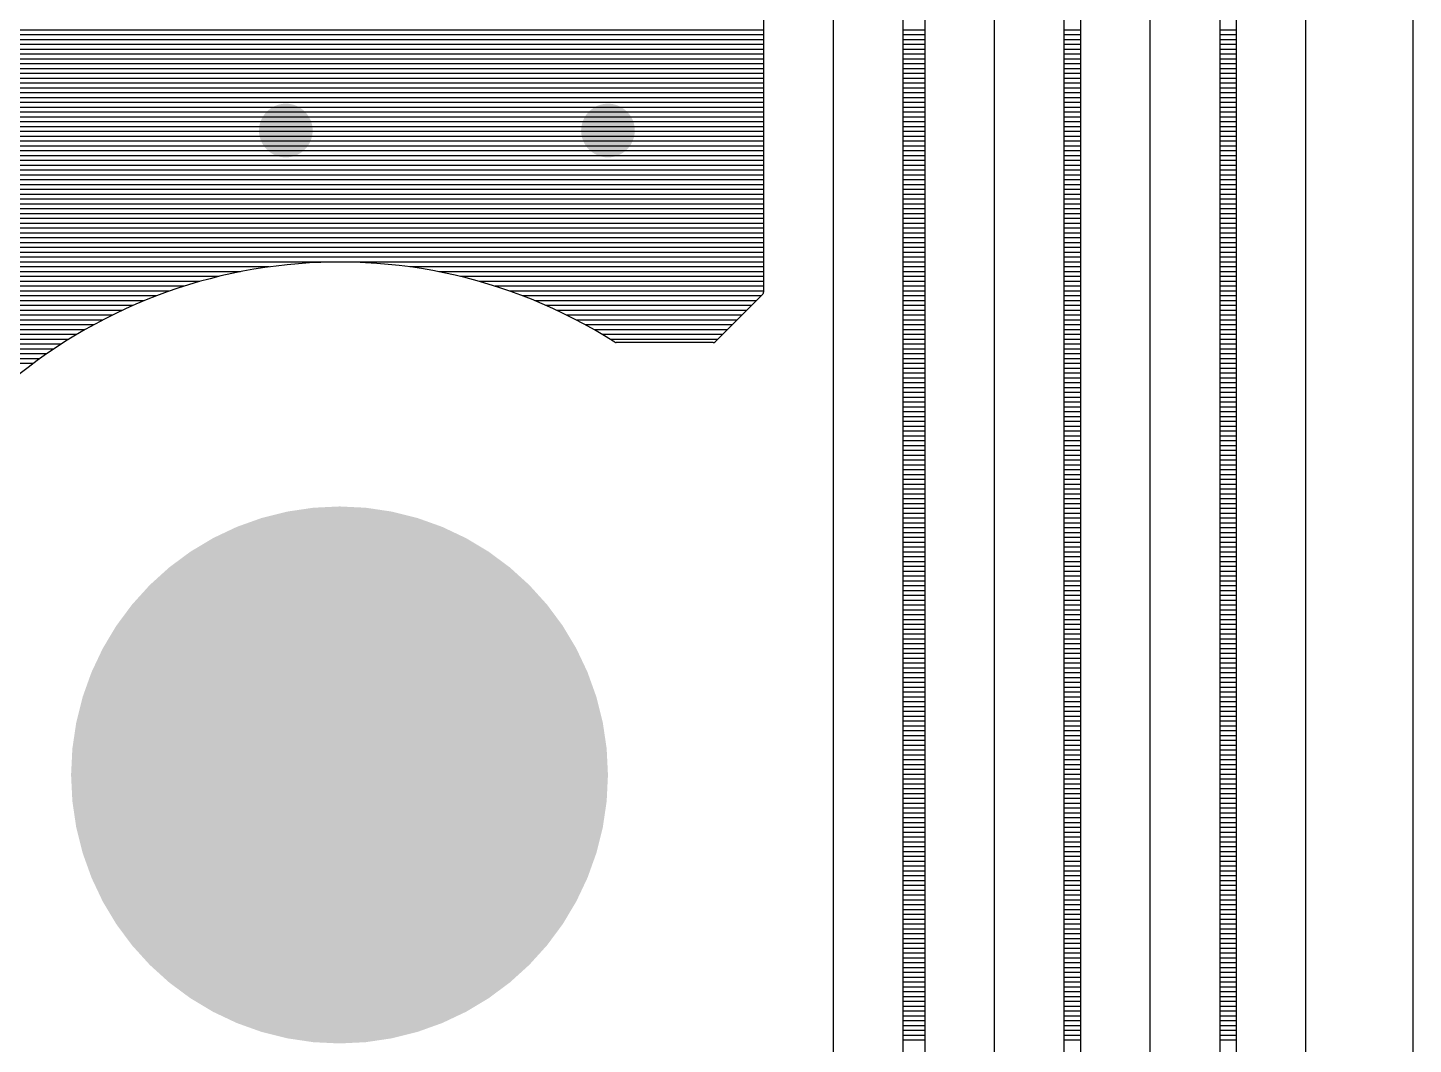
# Model space of a CAD drawing. Extents: x 295 to 953, y 10 to 290.
# Drawn here: x 730.52 to 776.98, y 154.77 to 188.85 of the extents above; entities that cross this region are included whole.
import ezdxf

# ---------------------------------------------------------------- set-up
doc = ezdxf.new("R2010")
doc.units = 0
doc.header["$LTSCALE"] = 5
doc.header["$MEASUREMENT"] = 0
doc.layers.get('0').update_dxf_attribs({"linetype": 'CONTINUOUS', "lineweight": 25})
doc.layers.add('BOTTOM_PHO', color=2, linetype='CONTINUOUS')

msp = doc.modelspace()

# ---------------------------------------------------------------- linework, layer by layer
for points, const_width in [([(739.628, 185.4, -1), (738.728, 185.4, -1)], 0.9), ([(750.428, 185.4, -1), (749.528, 185.4, -1)], 0.9), ([(745.478, 163.8, -1), (736.478, 163.8, -1)], 9)]:
    msp.add_lwpolyline(points, format="xyb", close=True, dxfattribs=dict(const_width=const_width))
at = {"layer": 'BOTTOM_PHO', "color": 7}
for p, q in [((776.978, 81), (776.978, 261)), ((771.038, 241.2), (771.038, 104.4)), ((773.378, 104.4), (773.378, 241.2)), ((768.158, 110.7), (768.158, 228.6)), ((770.498, 110.7), (770.498, 228.6)), ((765.818, 228.526), (765.818, 110.7)), ((760.598, 215.46), (760.598, 116.64)), ((762.938, 116.64), (762.938, 215.46)), ((765.278, 116.64), (765.278, 215.46)), ((755.198, 203.4), (755.198, 179.985)), ((757.538, 124.38), (757.538, 203.4)), ((759.878, 124.38), (759.878, 203.4)), ((755.198, 188.765), (664.425, 188.765)), ((755.198, 188.603), (664.425, 188.603)), ((760.598, 188.765), (759.878, 188.765)), ((760.598, 188.603), (759.878, 188.603)), ((765.818, 188.765), (765.278, 188.765)), ((765.818, 188.603), (765.278, 188.603)), ((771.038, 188.765), (770.498, 188.765)), ((771.038, 188.603), (770.498, 188.603)), ((755.198, 188.441), (664.425, 188.441)), ((755.198, 188.279), (664.425, 188.279)), ((760.598, 188.441), (759.878, 188.441)), ((760.598, 188.279), (759.878, 188.279)), ((765.818, 188.441), (765.278, 188.441)), ((765.818, 188.279), (765.278, 188.279)), ((771.038, 188.441), (770.498, 188.441)), ((771.038, 188.279), (770.498, 188.279)), ((755.198, 188.117), (664.425, 188.117)), ((755.198, 187.955), (664.425, 187.955)), ((755.198, 187.793), (664.425, 187.793)), ((760.598, 188.117), (759.878, 188.117)), ((760.598, 187.955), (759.878, 187.955)), ((760.598, 187.793), (759.878, 187.793)), ((765.818, 188.117), (765.278, 188.117)), ((765.818, 187.955), (765.278, 187.955)), ((765.818, 187.793), (765.278, 187.793)), ((771.038, 188.117), (770.498, 188.117)), ((771.038, 187.955), (770.498, 187.955)), ((771.038, 187.793), (770.498, 187.793)), ((755.198, 187.631), (664.425, 187.631)), ((755.198, 187.469), (664.425, 187.469)), ((755.198, 187.307), (664.425, 187.307)), ((760.598, 187.631), (759.878, 187.631)), ((760.598, 187.469), (759.878, 187.469)), ((760.598, 187.307), (759.878, 187.307)), ((765.818, 187.631), (765.278, 187.631)), ((765.818, 187.469), (765.278, 187.469)), ((765.818, 187.307), (765.278, 187.307)), ((771.038, 187.631), (770.498, 187.631)), ((771.038, 187.469), (770.498, 187.469)), ((771.038, 187.307), (770.498, 187.307)), ((755.198, 187.145), (664.425, 187.145)), ((755.198, 186.983), (664.425, 186.983)), ((755.198, 186.821), (664.425, 186.821)), ((760.598, 187.145), (759.878, 187.145)), ((760.598, 186.983), (759.878, 186.983)), ((760.598, 186.821), (759.878, 186.821)), ((765.818, 187.145), (765.278, 187.145)), ((765.818, 186.983), (765.278, 186.983)), ((765.818, 186.821), (765.278, 186.821)), ((771.038, 187.145), (770.498, 187.145)), ((771.038, 186.983), (770.498, 186.983)), ((771.038, 186.821), (770.498, 186.821)), ((755.198, 186.659), (664.425, 186.659)), ((755.198, 186.497), (664.425, 186.497)), ((755.198, 186.335), (664.425, 186.335)), ((760.598, 186.659), (759.878, 186.659)), ((760.598, 186.497), (759.878, 186.497)), ((760.598, 186.335), (759.878, 186.335)), ((765.818, 186.659), (765.278, 186.659)), ((765.818, 186.497), (765.278, 186.497)), ((765.818, 186.335), (765.278, 186.335)), ((771.038, 186.659), (770.498, 186.659)), ((771.038, 186.497), (770.498, 186.497)), ((771.038, 186.335), (770.498, 186.335)), ((755.198, 186.173), (664.425, 186.173)), ((755.198, 186.011), (664.425, 186.011)), ((755.198, 185.849), (664.425, 185.849)), ((760.598, 186.173), (759.878, 186.173)), ((760.598, 186.011), (759.878, 186.011)), ((760.598, 185.849), (759.878, 185.849)), ((765.818, 186.173), (765.278, 186.173)), ((765.818, 186.011), (765.278, 186.011)), ((765.818, 185.849), (765.278, 185.849)), ((771.038, 186.173), (770.498, 186.173)), ((771.038, 186.011), (770.498, 186.011)), ((771.038, 185.849), (770.498, 185.849)), ((755.198, 185.687), (664.425, 185.687)), ((755.198, 185.525), (664.425, 185.525)), ((755.198, 185.363), (664.425, 185.363)), ((760.598, 185.687), (759.878, 185.687)), ((760.598, 185.525), (759.878, 185.525)), ((760.598, 185.363), (759.878, 185.363)), ((765.818, 185.687), (765.278, 185.687)), ((765.818, 185.525), (765.278, 185.525)), ((765.818, 185.363), (765.278, 185.363)), ((771.038, 185.687), (770.498, 185.687)), ((771.038, 185.525), (770.498, 185.525)), ((771.038, 185.363), (770.498, 185.363)), ((755.198, 185.201), (664.425, 185.201)), ((755.198, 185.039), (664.425, 185.039)), ((760.598, 185.201), (759.878, 185.201)), ((760.598, 185.039), (759.878, 185.039)), ((765.818, 185.201), (765.278, 185.201)), ((765.818, 185.039), (765.278, 185.039)), ((771.038, 185.201), (770.498, 185.201)), ((771.038, 185.039), (770.498, 185.039)), ((755.198, 184.877), (664.425, 184.877)), ((755.198, 184.715), (664.425, 184.715)), ((755.198, 184.553), (664.425, 184.553)), ((760.598, 184.877), (759.878, 184.877)), ((760.598, 184.715), (759.878, 184.715)), ((760.598, 184.553), (759.878, 184.553)), ((765.818, 184.877), (765.278, 184.877)), ((765.818, 184.715), (765.278, 184.715)), ((765.818, 184.553), (765.278, 184.553)), ((771.038, 184.877), (770.498, 184.877)), ((771.038, 184.715), (770.498, 184.715)), ((771.038, 184.553), (770.498, 184.553)), ((755.198, 184.391), (664.425, 184.391)), ((755.198, 184.229), (664.425, 184.229)), ((755.198, 184.067), (664.425, 184.067)), ((760.598, 184.391), (759.878, 184.391)), ((760.598, 184.229), (759.878, 184.229)), ((760.598, 184.067), (759.878, 184.067)), ((765.818, 184.391), (765.278, 184.391)), ((765.818, 184.229), (765.278, 184.229)), ((765.818, 184.067), (765.278, 184.067)), ((771.038, 184.391), (770.498, 184.391)), ((771.038, 184.229), (770.498, 184.229)), ((771.038, 184.067), (770.498, 184.067)), ((755.198, 183.905), (664.425, 183.905)), ((755.198, 183.743), (664.425, 183.743)), ((755.198, 183.581), (664.425, 183.581)), ((760.598, 183.905), (759.878, 183.905)), ((760.598, 183.743), (759.878, 183.743)), ((760.598, 183.581), (759.878, 183.581)), ((765.818, 183.905), (765.278, 183.905)), ((765.818, 183.743), (765.278, 183.743)), ((765.818, 183.581), (765.278, 183.581)), ((771.038, 183.905), (770.498, 183.905)), ((771.038, 183.743), (770.498, 183.743)), ((771.038, 183.581), (770.498, 183.581)), ((755.198, 183.419), (664.425, 183.419)), ((755.198, 183.257), (664.425, 183.257)), ((755.198, 183.095), (664.425, 183.095)), ((760.598, 183.419), (759.878, 183.419)), ((760.598, 183.257), (759.878, 183.257)), ((760.598, 183.095), (759.878, 183.095)), ((765.818, 183.419), (765.278, 183.419)), ((765.818, 183.257), (765.278, 183.257)), ((765.818, 183.095), (765.278, 183.095)), ((771.038, 183.419), (770.498, 183.419)), ((771.038, 183.257), (770.498, 183.257)), ((771.038, 183.095), (770.498, 183.095)), ((755.198, 182.933), (664.425, 182.933)), ((755.198, 182.771), (664.425, 182.771)), ((755.198, 182.609), (664.425, 182.609)), ((760.598, 182.933), (759.878, 182.933)), ((760.598, 182.771), (759.878, 182.771)), ((760.598, 182.609), (759.878, 182.609)), ((765.818, 182.933), (765.278, 182.933)), ((765.818, 182.771), (765.278, 182.771)), ((765.818, 182.609), (765.278, 182.609)), ((771.038, 182.933), (770.498, 182.933)), ((771.038, 182.771), (770.498, 182.771)), ((771.038, 182.609), (770.498, 182.609)), ((755.198, 182.447), (664.425, 182.447)), ((755.198, 182.285), (664.425, 182.285)), ((755.198, 182.123), (664.425, 182.123)), ((760.598, 182.447), (759.878, 182.447)), ((760.598, 182.285), (759.878, 182.285)), ((760.598, 182.123), (759.878, 182.123)), ((765.818, 182.447), (765.278, 182.447)), ((765.818, 182.285), (765.278, 182.285)), ((765.818, 182.123), (765.278, 182.123)), ((771.038, 182.447), (770.498, 182.447)), ((771.038, 182.285), (770.498, 182.285)), ((771.038, 182.123), (770.498, 182.123)), ((755.198, 181.961), (664.425, 181.961)), ((755.198, 181.799), (664.425, 181.799)), ((755.198, 181.637), (664.425, 181.637)), ((760.598, 181.961), (759.878, 181.961)), ((760.598, 181.799), (759.878, 181.799)), ((760.598, 181.637), (759.878, 181.637)), ((765.818, 181.961), (765.278, 181.961)), ((765.818, 181.799), (765.278, 181.799)), ((765.818, 181.637), (765.278, 181.637)), ((771.038, 181.961), (770.498, 181.961)), ((771.038, 181.799), (770.498, 181.799)), ((771.038, 181.637), (770.498, 181.637)), ((755.198, 181.475), (664.425, 181.475)), ((755.198, 181.313), (664.425, 181.313)), ((760.598, 181.475), (759.878, 181.475)), ((760.598, 181.313), (759.878, 181.313)), ((765.818, 181.475), (765.278, 181.475)), ((765.818, 181.313), (765.278, 181.313)), ((771.038, 181.475), (770.498, 181.475)), ((771.038, 181.313), (770.498, 181.313)), ((755.198, 181.151), (664.425, 181.151)), ((740.833, 180.989), (664.425, 180.989)), ((738.619, 180.827), (664.425, 180.827)), ((755.198, 180.989), (741.122, 180.989)), ((755.198, 180.827), (743.336, 180.827)), ((760.598, 181.151), (759.878, 181.151)), ((760.598, 180.989), (759.878, 180.989)), ((760.598, 180.827), (759.878, 180.827)), ((765.818, 181.151), (765.278, 181.151)), ((765.818, 180.989), (765.278, 180.989)), ((765.818, 180.827), (765.278, 180.827)), ((771.038, 181.151), (770.498, 181.151)), ((771.038, 180.989), (770.498, 180.989)), ((771.038, 180.827), (770.498, 180.827)), ((737.653, 180.665), (664.425, 180.665)), ((736.916, 180.503), (664.425, 180.503)), ((736.3, 180.341), (664.425, 180.341)), ((755.198, 180.665), (744.302, 180.665)), ((755.198, 180.503), (745.039, 180.503)), ((755.198, 180.341), (745.655, 180.341)), ((760.598, 180.665), (759.878, 180.665)), ((760.598, 180.503), (759.878, 180.503)), ((760.598, 180.341), (759.878, 180.341)), ((765.818, 180.665), (765.278, 180.665)), ((765.818, 180.503), (765.278, 180.503)), ((765.818, 180.341), (765.278, 180.341)), ((771.038, 180.665), (770.498, 180.665)), ((771.038, 180.503), (770.498, 180.503)), ((771.038, 180.341), (770.498, 180.341)), ((735.761, 180.179), (664.425, 180.179)), ((735.277, 180.017), (664.425, 180.017)), ((734.836, 179.855), (664.425, 179.855)), ((755.198, 180.179), (746.194, 180.179)), ((755.198, 180.017), (746.678, 180.017)), ((755.106, 179.855), (747.119, 179.855)), ((755.171, 179.921), (753.567, 178.316)), ((760.598, 180.179), (759.878, 180.179)), ((760.598, 180.017), (759.878, 180.017)), ((760.598, 179.855), (759.878, 179.855)), ((765.818, 180.179), (765.278, 180.179)), ((765.818, 180.017), (765.278, 180.017)), ((765.818, 179.855), (765.278, 179.855)), ((771.038, 180.179), (770.498, 180.179)), ((771.038, 180.017), (770.498, 180.017)), ((771.038, 179.855), (770.498, 179.855)), ((734.428, 179.693), (664.425, 179.693)), ((734.048, 179.531), (664.425, 179.531)), ((733.691, 179.369), (664.425, 179.369)), ((754.944, 179.693), (747.527, 179.693)), ((754.782, 179.531), (747.907, 179.531)), ((754.62, 179.369), (748.264, 179.369)), ((760.598, 179.693), (759.878, 179.693)), ((760.598, 179.531), (759.878, 179.531)), ((760.598, 179.369), (759.878, 179.369)), ((765.818, 179.693), (765.278, 179.693)), ((765.818, 179.531), (765.278, 179.531)), ((765.818, 179.369), (765.278, 179.369)), ((771.038, 179.693), (770.498, 179.693)), ((771.038, 179.531), (770.498, 179.531)), ((771.038, 179.369), (770.498, 179.369)), ((733.355, 179.207), (664.425, 179.207)), ((733.036, 179.045), (664.425, 179.045)), ((732.732, 178.883), (664.425, 178.883)), ((754.458, 179.207), (748.6, 179.207)), ((754.296, 179.045), (748.919, 179.045)), ((754.134, 178.883), (749.223, 178.883)), ((760.598, 179.207), (759.878, 179.207)), ((760.598, 179.045), (759.878, 179.045)), ((760.598, 178.883), (759.878, 178.883)), ((765.818, 179.207), (765.278, 179.207)), ((765.818, 179.045), (765.278, 179.045)), ((765.818, 178.883), (765.278, 178.883)), ((771.038, 179.207), (770.498, 179.207)), ((771.038, 179.045), (770.498, 179.045)), ((771.038, 178.883), (770.498, 178.883)), ((732.442, 178.721), (664.425, 178.721)), ((732.165, 178.559), (664.425, 178.559)), ((731.899, 178.397), (664.425, 178.397)), ((753.972, 178.721), (749.513, 178.721)), ((753.81, 178.559), (749.79, 178.559)), ((753.648, 178.397), (750.056, 178.397)), ((760.598, 178.721), (759.878, 178.721)), ((760.598, 178.559), (759.878, 178.559)), ((760.598, 178.397), (759.878, 178.397)), ((765.818, 178.721), (765.278, 178.721)), ((765.818, 178.559), (765.278, 178.559)), ((765.818, 178.397), (765.278, 178.397)), ((771.038, 178.721), (770.498, 178.721)), ((771.038, 178.559), (770.498, 178.559)), ((771.038, 178.397), (770.498, 178.397)), ((731.644, 178.235), (664.425, 178.235)), ((731.398, 178.073), (664.425, 178.073)), ((753.503, 178.29), (750.252, 178.29)), ((760.598, 178.235), (759.878, 178.235)), ((760.598, 178.073), (759.878, 178.073)), ((765.818, 178.235), (765.278, 178.235)), ((765.818, 178.073), (765.278, 178.073)), ((771.038, 178.235), (770.498, 178.235)), ((771.038, 178.073), (770.498, 178.073)), ((731.161, 177.911), (664.425, 177.911)), ((730.932, 177.749), (664.425, 177.749)), ((730.711, 177.587), (664.425, 177.587)), ((760.598, 177.911), (759.878, 177.911)), ((760.598, 177.749), (759.878, 177.749)), ((760.598, 177.587), (759.878, 177.587)), ((765.818, 177.911), (765.278, 177.911)), ((765.818, 177.749), (765.278, 177.749)), ((765.818, 177.587), (765.278, 177.587)), ((771.038, 177.911), (770.498, 177.911)), ((771.038, 177.749), (770.498, 177.749)), ((771.038, 177.587), (770.498, 177.587)), ((760.598, 177.425), (759.878, 177.425)), ((760.598, 177.263), (759.878, 177.263)), ((760.598, 177.101), (759.878, 177.101)), ((765.818, 177.425), (765.278, 177.425)), ((765.818, 177.263), (765.278, 177.263)), ((765.818, 177.101), (765.278, 177.101)), ((771.038, 177.425), (770.498, 177.425)), ((771.038, 177.263), (770.498, 177.263)), ((771.038, 177.101), (770.498, 177.101)), ((760.598, 176.939), (759.878, 176.939)), ((760.598, 176.777), (759.878, 176.777)), ((760.598, 176.615), (759.878, 176.615)), ((765.818, 176.939), (765.278, 176.939)), ((765.818, 176.777), (765.278, 176.777)), ((765.818, 176.615), (765.278, 176.615)), ((771.038, 176.939), (770.498, 176.939)), ((771.038, 176.777), (770.498, 176.777)), ((771.038, 176.615), (770.498, 176.615)), ((760.598, 176.453), (759.878, 176.453)), ((760.598, 176.291), (759.878, 176.291)), ((760.598, 176.129), (759.878, 176.129)), ((765.818, 176.453), (765.278, 176.453)), ((765.818, 176.291), (765.278, 176.291)), ((765.818, 176.129), (765.278, 176.129)), ((771.038, 176.453), (770.498, 176.453)), ((771.038, 176.291), (770.498, 176.291)), ((771.038, 176.129), (770.498, 176.129)), ((760.598, 175.967), (759.878, 175.967)), ((760.598, 175.805), (759.878, 175.805)), ((760.598, 175.643), (759.878, 175.643)), ((765.818, 175.967), (765.278, 175.967)), ((765.818, 175.805), (765.278, 175.805)), ((765.818, 175.643), (765.278, 175.643)), ((771.038, 175.967), (770.498, 175.967)), ((771.038, 175.805), (770.498, 175.805)), ((771.038, 175.643), (770.498, 175.643)), ((760.598, 175.481), (759.878, 175.481)), ((760.598, 175.319), (759.878, 175.319)), ((760.598, 175.157), (759.878, 175.157)), ((765.818, 175.481), (765.278, 175.481)), ((765.818, 175.319), (765.278, 175.319)), ((765.818, 175.157), (765.278, 175.157)), ((771.038, 175.481), (770.498, 175.481)), ((771.038, 175.319), (770.498, 175.319)), ((771.038, 175.157), (770.498, 175.157)), ((760.598, 174.995), (759.878, 174.995)), ((760.598, 174.833), (759.878, 174.833)), ((760.598, 174.671), (759.878, 174.671)), ((765.818, 174.995), (765.278, 174.995)), ((765.818, 174.833), (765.278, 174.833)), ((765.818, 174.671), (765.278, 174.671)), ((771.038, 174.995), (770.498, 174.995)), ((771.038, 174.833), (770.498, 174.833)), ((771.038, 174.671), (770.498, 174.671)), ((760.598, 174.509), (759.878, 174.509)), ((760.598, 174.347), (759.878, 174.347)), ((765.818, 174.509), (765.278, 174.509)), ((765.818, 174.347), (765.278, 174.347)), ((771.038, 174.509), (770.498, 174.509)), ((771.038, 174.347), (770.498, 174.347)), ((760.598, 174.185), (759.878, 174.185)), ((760.598, 174.023), (759.878, 174.023)), ((760.598, 173.861), (759.878, 173.861)), ((765.818, 174.185), (765.278, 174.185)), ((765.818, 174.023), (765.278, 174.023)), ((765.818, 173.861), (765.278, 173.861)), ((771.038, 174.185), (770.498, 174.185)), ((771.038, 174.023), (770.498, 174.023)), ((771.038, 173.861), (770.498, 173.861)), ((760.598, 173.699), (759.878, 173.699)), ((760.598, 173.537), (759.878, 173.537)), ((760.598, 173.375), (759.878, 173.375)), ((765.818, 173.699), (765.278, 173.699)), ((765.818, 173.537), (765.278, 173.537)), ((765.818, 173.375), (765.278, 173.375)), ((771.038, 173.699), (770.498, 173.699)), ((771.038, 173.537), (770.498, 173.537)), ((771.038, 173.375), (770.498, 173.375)), ((760.598, 173.213), (759.878, 173.213)), ((760.598, 173.051), (759.878, 173.051)), ((760.598, 172.889), (759.878, 172.889)), ((765.818, 173.213), (765.278, 173.213)), ((765.818, 173.051), (765.278, 173.051)), ((765.818, 172.889), (765.278, 172.889)), ((771.038, 173.213), (770.498, 173.213)), ((771.038, 173.051), (770.498, 173.051)), ((771.038, 172.889), (770.498, 172.889)), ((760.598, 172.727), (759.878, 172.727)), ((760.598, 172.565), (759.878, 172.565)), ((760.598, 172.403), (759.878, 172.403)), ((765.818, 172.727), (765.278, 172.727)), ((765.818, 172.565), (765.278, 172.565)), ((765.818, 172.403), (765.278, 172.403)), ((771.038, 172.727), (770.498, 172.727)), ((771.038, 172.565), (770.498, 172.565)), ((771.038, 172.403), (770.498, 172.403)), ((760.598, 172.241), (759.878, 172.241)), ((760.598, 172.079), (759.878, 172.079)), ((760.598, 171.917), (759.878, 171.917)), ((765.818, 172.241), (765.278, 172.241)), ((765.818, 172.079), (765.278, 172.079)), ((765.818, 171.917), (765.278, 171.917)), ((771.038, 172.241), (770.498, 172.241)), ((771.038, 172.079), (770.498, 172.079)), ((771.038, 171.917), (770.498, 171.917)), ((760.598, 171.755), (759.878, 171.755)), ((760.598, 171.593), (759.878, 171.593)), ((760.598, 171.431), (759.878, 171.431)), ((765.818, 171.755), (765.278, 171.755)), ((765.818, 171.593), (765.278, 171.593)), ((765.818, 171.431), (765.278, 171.431)), ((771.038, 171.755), (770.498, 171.755)), ((771.038, 171.593), (770.498, 171.593)), ((771.038, 171.431), (770.498, 171.431)), ((760.598, 171.269), (759.878, 171.269)), ((760.598, 171.107), (759.878, 171.107)), ((765.818, 171.269), (765.278, 171.269)), ((765.818, 171.107), (765.278, 171.107)), ((771.038, 171.269), (770.498, 171.269)), ((771.038, 171.107), (770.498, 171.107)), ((760.598, 170.945), (759.878, 170.945)), ((760.598, 170.783), (759.878, 170.783)), ((760.598, 170.621), (759.878, 170.621)), ((765.818, 170.945), (765.278, 170.945)), ((765.818, 170.783), (765.278, 170.783)), ((765.818, 170.621), (765.278, 170.621)), ((771.038, 170.945), (770.498, 170.945)), ((771.038, 170.783), (770.498, 170.783)), ((771.038, 170.621), (770.498, 170.621)), ((760.598, 170.459), (759.878, 170.459)), ((760.598, 170.297), (759.878, 170.297)), ((760.598, 170.135), (759.878, 170.135)), ((765.818, 170.459), (765.278, 170.459)), ((765.818, 170.297), (765.278, 170.297)), ((765.818, 170.135), (765.278, 170.135)), ((771.038, 170.459), (770.498, 170.459)), ((771.038, 170.297), (770.498, 170.297)), ((771.038, 170.135), (770.498, 170.135)), ((760.598, 169.973), (759.878, 169.973)), ((760.598, 169.811), (759.878, 169.811)), ((760.598, 169.649), (759.878, 169.649)), ((765.818, 169.973), (765.278, 169.973)), ((765.818, 169.811), (765.278, 169.811)), ((765.818, 169.649), (765.278, 169.649)), ((771.038, 169.973), (770.498, 169.973)), ((771.038, 169.811), (770.498, 169.811)), ((771.038, 169.649), (770.498, 169.649)), ((760.598, 169.487), (759.878, 169.487)), ((760.598, 169.325), (759.878, 169.325)), ((760.598, 169.163), (759.878, 169.163)), ((765.818, 169.487), (765.278, 169.487)), ((765.818, 169.325), (765.278, 169.325)), ((765.818, 169.163), (765.278, 169.163)), ((771.038, 169.487), (770.498, 169.487)), ((771.038, 169.325), (770.498, 169.325)), ((771.038, 169.163), (770.498, 169.163)), ((760.598, 169.001), (759.878, 169.001)), ((760.598, 168.839), (759.878, 168.839)), ((760.598, 168.677), (759.878, 168.677)), ((765.818, 169.001), (765.278, 169.001)), ((765.818, 168.839), (765.278, 168.839)), ((765.818, 168.677), (765.278, 168.677)), ((771.038, 169.001), (770.498, 169.001)), ((771.038, 168.839), (770.498, 168.839)), ((771.038, 168.677), (770.498, 168.677)), ((760.598, 168.515), (759.878, 168.515)), ((760.598, 168.353), (759.878, 168.353)), ((760.598, 168.191), (759.878, 168.191)), ((765.818, 168.515), (765.278, 168.515)), ((765.818, 168.353), (765.278, 168.353)), ((765.818, 168.191), (765.278, 168.191)), ((771.038, 168.515), (770.498, 168.515)), ((771.038, 168.353), (770.498, 168.353)), ((771.038, 168.191), (770.498, 168.191)), ((760.598, 168.029), (759.878, 168.029)), ((760.598, 167.867), (759.878, 167.867)), ((760.598, 167.705), (759.878, 167.705)), ((765.818, 168.029), (765.278, 168.029)), ((765.818, 167.867), (765.278, 167.867)), ((765.818, 167.705), (765.278, 167.705)), ((771.038, 168.029), (770.498, 168.029)), ((771.038, 167.867), (770.498, 167.867)), ((771.038, 167.705), (770.498, 167.705)), ((760.598, 167.543), (759.878, 167.543)), ((760.598, 167.381), (759.878, 167.381)), ((765.818, 167.543), (765.278, 167.543)), ((765.818, 167.381), (765.278, 167.381)), ((771.038, 167.543), (770.498, 167.543)), ((771.038, 167.381), (770.498, 167.381)), ((760.598, 167.219), (759.878, 167.219)), ((760.598, 167.057), (759.878, 167.057)), ((760.598, 166.895), (759.878, 166.895)), ((765.818, 167.219), (765.278, 167.219)), ((765.818, 167.057), (765.278, 167.057)), ((765.818, 166.895), (765.278, 166.895)), ((771.038, 167.219), (770.498, 167.219)), ((771.038, 167.057), (770.498, 167.057)), ((771.038, 166.895), (770.498, 166.895)), ((760.598, 166.733), (759.878, 166.733)), ((760.598, 166.571), (759.878, 166.571)), ((760.598, 166.409), (759.878, 166.409)), ((765.818, 166.733), (765.278, 166.733)), ((765.818, 166.571), (765.278, 166.571)), ((765.818, 166.409), (765.278, 166.409)), ((771.038, 166.733), (770.498, 166.733)), ((771.038, 166.571), (770.498, 166.571)), ((771.038, 166.409), (770.498, 166.409)), ((760.598, 166.247), (759.878, 166.247)), ((760.598, 166.085), (759.878, 166.085)), ((760.598, 165.923), (759.878, 165.923)), ((765.818, 166.247), (765.278, 166.247)), ((765.818, 166.085), (765.278, 166.085)), ((765.818, 165.923), (765.278, 165.923)), ((771.038, 166.247), (770.498, 166.247)), ((771.038, 166.085), (770.498, 166.085)), ((771.038, 165.923), (770.498, 165.923)), ((760.598, 165.761), (759.878, 165.761)), ((760.598, 165.599), (759.878, 165.599)), ((760.598, 165.437), (759.878, 165.437)), ((765.818, 165.761), (765.278, 165.761)), ((765.818, 165.599), (765.278, 165.599)), ((765.818, 165.437), (765.278, 165.437)), ((771.038, 165.761), (770.498, 165.761)), ((771.038, 165.599), (770.498, 165.599)), ((771.038, 165.437), (770.498, 165.437)), ((760.598, 165.275), (759.878, 165.275)), ((760.598, 165.113), (759.878, 165.113)), ((760.598, 164.951), (759.878, 164.951)), ((765.818, 165.275), (765.278, 165.275)), ((765.818, 165.113), (765.278, 165.113)), ((765.818, 164.951), (765.278, 164.951)), ((771.038, 165.275), (770.498, 165.275)), ((771.038, 165.113), (770.498, 165.113)), ((771.038, 164.951), (770.498, 164.951)), ((760.598, 164.789), (759.878, 164.789)), ((760.598, 164.627), (759.878, 164.627)), ((760.598, 164.465), (759.878, 164.465)), ((765.818, 164.789), (765.278, 164.789)), ((765.818, 164.627), (765.278, 164.627)), ((765.818, 164.465), (765.278, 164.465)), ((771.038, 164.789), (770.498, 164.789)), ((771.038, 164.627), (770.498, 164.627)), ((771.038, 164.465), (770.498, 164.465)), ((760.598, 164.303), (759.878, 164.303)), ((760.598, 164.141), (759.878, 164.141)), ((765.818, 164.303), (765.278, 164.303)), ((765.818, 164.141), (765.278, 164.141)), ((771.038, 164.303), (770.498, 164.303)), ((771.038, 164.141), (770.498, 164.141)), ((760.598, 163.979), (759.878, 163.979)), ((760.598, 163.817), (759.878, 163.817)), ((760.598, 163.655), (759.878, 163.655)), ((765.818, 163.979), (765.278, 163.979)), ((765.818, 163.817), (765.278, 163.817)), ((765.818, 163.655), (765.278, 163.655)), ((771.038, 163.979), (770.498, 163.979)), ((771.038, 163.817), (770.498, 163.817)), ((771.038, 163.655), (770.498, 163.655)), ((760.598, 163.493), (759.878, 163.493)), ((760.598, 163.331), (759.878, 163.331)), ((760.598, 163.169), (759.878, 163.169)), ((765.818, 163.493), (765.278, 163.493)), ((765.818, 163.331), (765.278, 163.331)), ((765.818, 163.169), (765.278, 163.169)), ((771.038, 163.493), (770.498, 163.493)), ((771.038, 163.331), (770.498, 163.331)), ((771.038, 163.169), (770.498, 163.169)), ((760.598, 163.007), (759.878, 163.007)), ((760.598, 162.845), (759.878, 162.845)), ((760.598, 162.683), (759.878, 162.683)), ((765.818, 163.007), (765.278, 163.007)), ((765.818, 162.845), (765.278, 162.845)), ((765.818, 162.683), (765.278, 162.683)), ((771.038, 163.007), (770.498, 163.007)), ((771.038, 162.845), (770.498, 162.845)), ((771.038, 162.683), (770.498, 162.683)), ((760.598, 162.521), (759.878, 162.521)), ((760.598, 162.359), (759.878, 162.359)), ((760.598, 162.197), (759.878, 162.197)), ((765.818, 162.521), (765.278, 162.521)), ((765.818, 162.359), (765.278, 162.359)), ((765.818, 162.197), (765.278, 162.197)), ((771.038, 162.521), (770.498, 162.521)), ((771.038, 162.359), (770.498, 162.359)), ((771.038, 162.197), (770.498, 162.197)), ((760.598, 162.035), (759.878, 162.035)), ((760.598, 161.873), (759.878, 161.873)), ((760.598, 161.711), (759.878, 161.711)), ((765.818, 162.035), (765.278, 162.035)), ((765.818, 161.873), (765.278, 161.873)), ((765.818, 161.711), (765.278, 161.711)), ((771.038, 162.035), (770.498, 162.035)), ((771.038, 161.873), (770.498, 161.873)), ((771.038, 161.711), (770.498, 161.711)), ((760.598, 161.549), (759.878, 161.549)), ((760.598, 161.387), (759.878, 161.387)), ((760.598, 161.225), (759.878, 161.225)), ((765.818, 161.549), (765.278, 161.549)), ((765.818, 161.387), (765.278, 161.387)), ((765.818, 161.225), (765.278, 161.225)), ((771.038, 161.549), (770.498, 161.549)), ((771.038, 161.387), (770.498, 161.387)), ((771.038, 161.225), (770.498, 161.225)), ((760.598, 161.063), (759.878, 161.063)), ((760.598, 160.901), (759.878, 160.901)), ((760.598, 160.739), (759.878, 160.739)), ((765.818, 161.063), (765.278, 161.063)), ((765.818, 160.901), (765.278, 160.901)), ((765.818, 160.739), (765.278, 160.739)), ((771.038, 161.063), (770.498, 161.063)), ((771.038, 160.901), (770.498, 160.901)), ((771.038, 160.739), (770.498, 160.739)), ((760.598, 160.577), (759.878, 160.577)), ((760.598, 160.415), (759.878, 160.415)), ((765.818, 160.577), (765.278, 160.577)), ((765.818, 160.415), (765.278, 160.415)), ((771.038, 160.577), (770.498, 160.577)), ((771.038, 160.415), (770.498, 160.415)), ((760.598, 160.253), (759.878, 160.253)), ((760.598, 160.091), (759.878, 160.091)), ((760.598, 159.929), (759.878, 159.929)), ((765.818, 160.253), (765.278, 160.253)), ((765.818, 160.091), (765.278, 160.091)), ((765.818, 159.929), (765.278, 159.929)), ((771.038, 160.253), (770.498, 160.253)), ((771.038, 160.091), (770.498, 160.091)), ((771.038, 159.929), (770.498, 159.929)), ((760.598, 159.767), (759.878, 159.767)), ((760.598, 159.605), (759.878, 159.605)), ((760.598, 159.443), (759.878, 159.443)), ((765.818, 159.767), (765.278, 159.767)), ((765.818, 159.605), (765.278, 159.605)), ((765.818, 159.443), (765.278, 159.443)), ((771.038, 159.767), (770.498, 159.767)), ((771.038, 159.605), (770.498, 159.605)), ((771.038, 159.443), (770.498, 159.443)), ((760.598, 159.281), (759.878, 159.281)), ((760.598, 159.119), (759.878, 159.119)), ((760.598, 158.957), (759.878, 158.957)), ((765.818, 159.281), (765.278, 159.281)), ((765.818, 159.119), (765.278, 159.119)), ((765.818, 158.957), (765.278, 158.957)), ((771.038, 159.281), (770.498, 159.281)), ((771.038, 159.119), (770.498, 159.119)), ((771.038, 158.957), (770.498, 158.957)), ((760.598, 158.795), (759.878, 158.795)), ((760.598, 158.633), (759.878, 158.633)), ((760.598, 158.471), (759.878, 158.471)), ((765.818, 158.795), (765.278, 158.795)), ((765.818, 158.633), (765.278, 158.633)), ((765.818, 158.471), (765.278, 158.471)), ((771.038, 158.795), (770.498, 158.795)), ((771.038, 158.633), (770.498, 158.633)), ((771.038, 158.471), (770.498, 158.471)), ((760.598, 158.309), (759.878, 158.309)), ((760.598, 158.147), (759.878, 158.147)), ((760.598, 157.985), (759.878, 157.985)), ((765.818, 158.309), (765.278, 158.309)), ((765.818, 158.147), (765.278, 158.147)), ((765.818, 157.985), (765.278, 157.985)), ((771.038, 158.309), (770.498, 158.309)), ((771.038, 158.147), (770.498, 158.147)), ((771.038, 157.985), (770.498, 157.985)), ((760.598, 157.823), (759.878, 157.823)), ((760.598, 157.661), (759.878, 157.661)), ((760.598, 157.499), (759.878, 157.499)), ((765.818, 157.823), (765.278, 157.823)), ((765.818, 157.661), (765.278, 157.661)), ((765.818, 157.499), (765.278, 157.499)), ((771.038, 157.823), (770.498, 157.823)), ((771.038, 157.661), (770.498, 157.661)), ((771.038, 157.499), (770.498, 157.499)), ((760.598, 157.337), (759.878, 157.337)), ((760.598, 157.175), (759.878, 157.175)), ((760.598, 157.013), (759.878, 157.013)), ((765.818, 157.337), (765.278, 157.337)), ((765.818, 157.175), (765.278, 157.175)), ((765.818, 157.013), (765.278, 157.013)), ((771.038, 157.337), (770.498, 157.337)), ((771.038, 157.175), (770.498, 157.175)), ((771.038, 157.013), (770.498, 157.013)), ((760.598, 156.851), (759.878, 156.851)), ((760.598, 156.689), (759.878, 156.689)), ((765.818, 156.851), (765.278, 156.851)), ((765.818, 156.689), (765.278, 156.689)), ((771.038, 156.851), (770.498, 156.851)), ((771.038, 156.689), (770.498, 156.689)), ((760.598, 156.527), (759.878, 156.527)), ((760.598, 156.365), (759.878, 156.365)), ((760.598, 156.203), (759.878, 156.203)), ((765.818, 156.527), (765.278, 156.527)), ((765.818, 156.365), (765.278, 156.365)), ((765.818, 156.203), (765.278, 156.203)), ((771.038, 156.527), (770.498, 156.527)), ((771.038, 156.365), (770.498, 156.365)), ((771.038, 156.203), (770.498, 156.203)), ((760.598, 156.041), (759.878, 156.041)), ((760.598, 155.879), (759.878, 155.879)), ((760.598, 155.717), (759.878, 155.717)), ((765.818, 156.041), (765.278, 156.041)), ((765.818, 155.879), (765.278, 155.879)), ((765.818, 155.717), (765.278, 155.717)), ((771.038, 156.041), (770.498, 156.041)), ((771.038, 155.879), (770.498, 155.879)), ((771.038, 155.717), (770.498, 155.717)), ((760.598, 155.555), (759.878, 155.555)), ((760.598, 155.393), (759.878, 155.393)), ((760.598, 155.231), (759.878, 155.231)), ((765.818, 155.555), (765.278, 155.555)), ((765.818, 155.393), (765.278, 155.393)), ((765.818, 155.231), (765.278, 155.231)), ((771.038, 155.555), (770.498, 155.555)), ((771.038, 155.393), (770.498, 155.393)), ((771.038, 155.231), (770.498, 155.231)), ((760.598, 155.069), (759.878, 155.069)), ((760.598, 154.907), (759.878, 154.907)), ((765.818, 155.069), (765.278, 155.069)), ((765.818, 154.907), (765.278, 154.907)), ((771.038, 155.069), (770.498, 155.069)), ((771.038, 154.907), (770.498, 154.907))]:
    msp.add_line(p, q, dxfattribs=at)
for centre, radius, start, end in [((740.978, 163.8), 17.19, 57.5383, 302.4617), ((755.108, 179.985), 0.09, 315.0074, 359.9993), ((750.252, 178.38), 0.09, 237.5442, 270.0075), ((753.503, 178.38), 0.09, 270.0007, 314.9926)]:
    msp.add_arc(centre, radius, start, end, dxfattribs=at)

doc.saveas('drawing.dxf')
